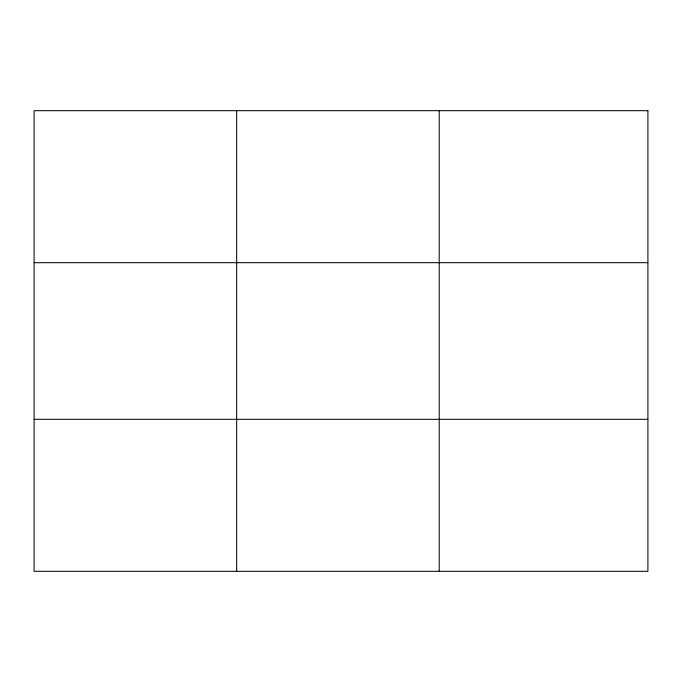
<?xml version="1.0" encoding="UTF-8"?>
<svg xmlns="http://www.w3.org/2000/svg" width="682" height="682" viewBox="0 0 682 682"><rect width="100%" height="100%" fill="white"/><g stroke="black" fill="none" stroke-linecap="round" stroke-linejoin="round"><path stroke-width="1.02" d="M236.654 110.689L236.654 571.311M439.208 110.689L439.208 571.311M34.1 262.689L647.9 262.689M34.1 419.311L647.9 419.311M647.9 110.689L647.9 571.311L34.1 571.311L34.1 110.689L647.9 110.689"/></g></svg>
